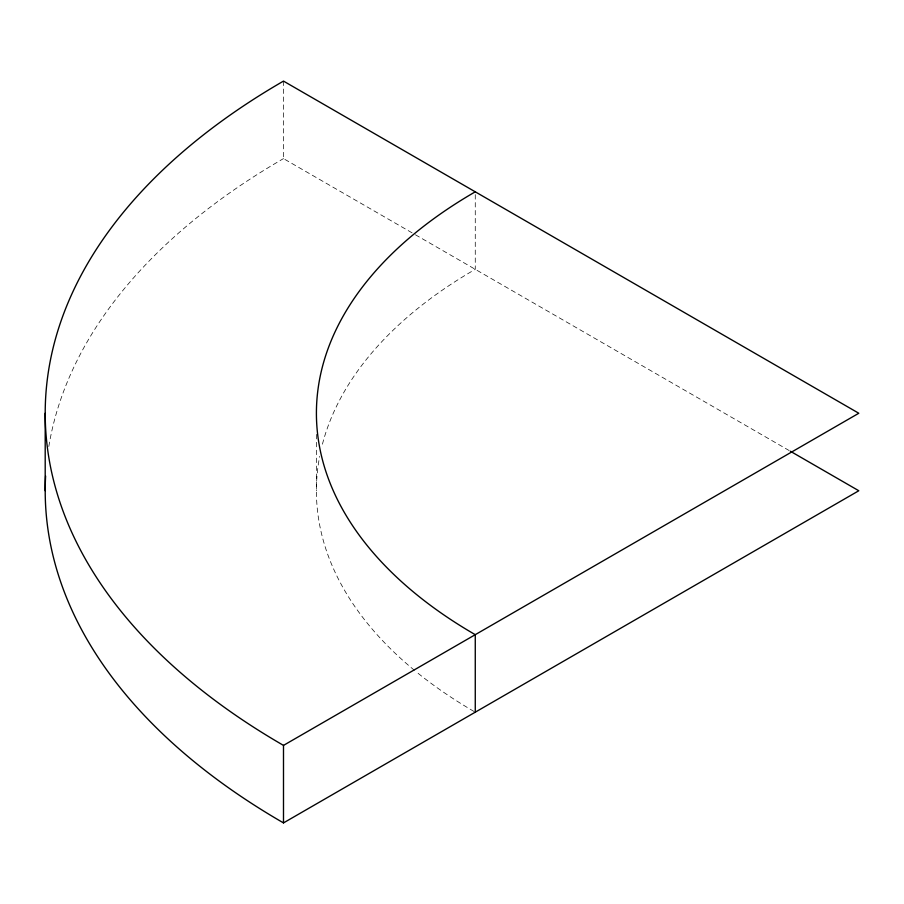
<?xml version="1.0" encoding="UTF-8"?>
<svg xmlns="http://www.w3.org/2000/svg" width="904" height="904" viewBox="0 0 904 904"><rect width="100%" height="100%" fill="white"/><g stroke="black" fill="none" stroke-linecap="round" stroke-linejoin="round"><path stroke-width="0.68" stroke-dasharray="4.52 3.39" d="M283.494 81.1L283.494 158.607L414.19 234.057M415.411 234.769L789.181 450.554M475.267 194.631L475.267 269.324A542.4 313.157 0 0 0 321.813 446.632M316.4 434.383L316.4 490.748M48.816 446.542A813.6 469.73 0 0 1 283.494 158.607M474.058 711.482A542.4 313.157 0 0 1 415.58 671.265M414.495 670.372A542.4 313.157 0 0 1 319.677 456.384"/><path stroke-width="1.36" d="M283.494 745.393L858.8 413.252L283.494 81.1A813.6 469.73 0 0 0 283.494 745.393L283.494 822.9L858.8 490.748L790.401 451.265M475.267 712.182L475.267 634.676A542.4 313.157 0 0 1 475.267 191.817M45.2 413.252L45.2 490.748M283.494 822.9A813.6 469.73 0 0 1 45.607 476.001"/></g></svg>
